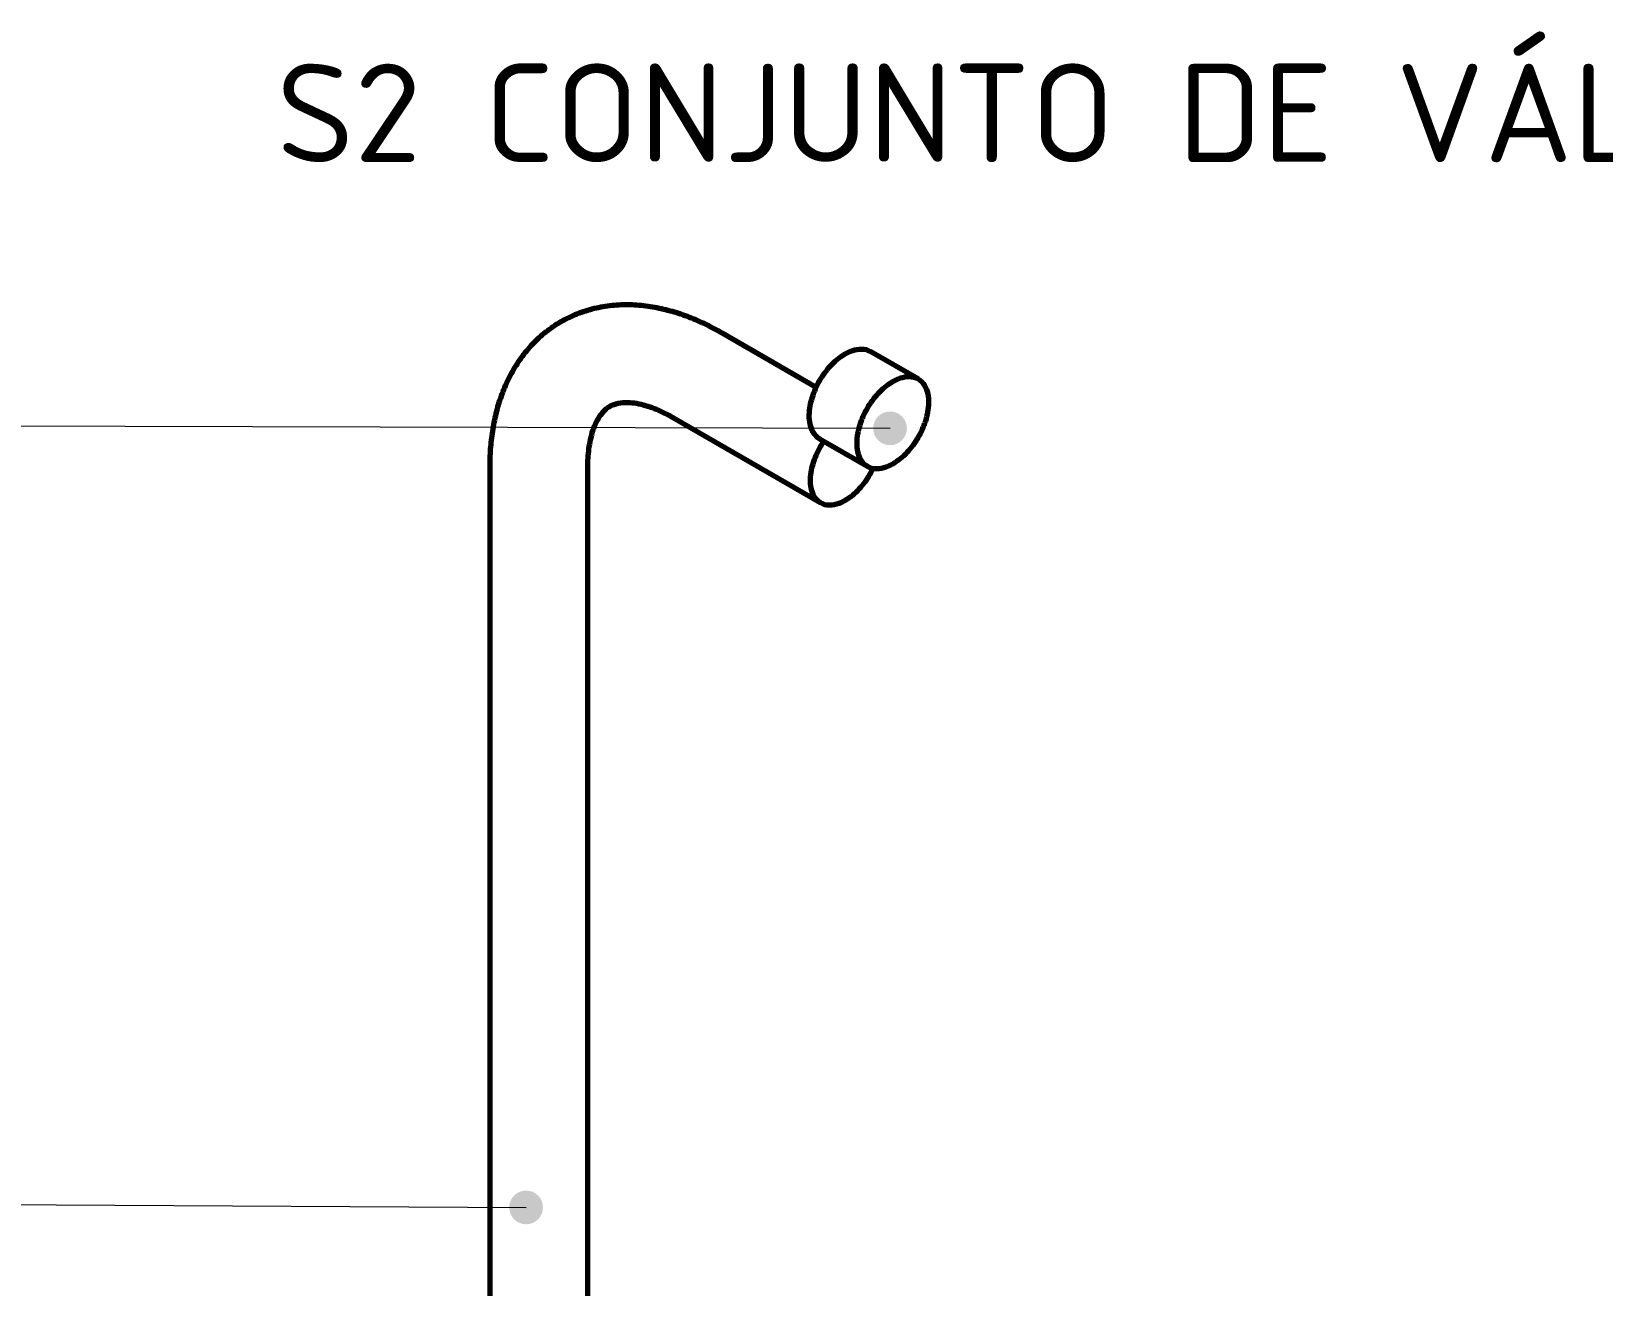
# Model space of a CAD drawing. Header units: millimetres. Extents: x 0 to 594, y 0 to 420.
# Drawn here: x 148.9 to 204.8, y 234.6 to 279.3 of the extents above; entities that cross this region are included whole.
import ezdxf
from ezdxf.enums import TextEntityAlignment as Align

# ---------------------------------------------------------------- set-up
doc = ezdxf.new("R2010")
doc.units = ezdxf.units.MM
for name, color, linetype, lineweight in [('01-VISIBLE', 7, 'CONTINUOUS', 70), ('06-TEXTO', 7, 'CONTINUOUS', 25), ('08-FINA', 5, 'CONTINUOUS', 18)]:
    doc.layers.add(name, color=color, linetype=linetype, lineweight=lineweight)
doc.styles.add('ISO3098', font='isocpeur.ttf')

msp = doc.modelspace()

# ---------------------------------------------------------------- hatches: boundary and pattern name
at = {"layer": '08-FINA'}
h = msp.add_hatch(color=7, dxfattribs=at)
h.dxf.hatch_style = 1
edge = h.paths.add_edge_path()
edge.add_arc((179.454, 265.14), 0.6, 0, 360)
h = msp.add_hatch(color=7, dxfattribs=at)
h.dxf.hatch_style = 1
edge = h.paths.add_edge_path()
edge.add_arc((166.506, 237.421), 0.6, 0, 360)

# ---------------------------------------------------------------- linework, layer by layer
at = {"layer": '01-VISIBLE'}
for p, q in [((176.826, 266.594), (173.477, 268.527)), ((180.451, 266.897), (178.753, 267.877)), ((176.983, 262.485), (171.737, 265.514)), ((178.651, 263.78), (176.953, 264.76)), ((165.21, 263.755), (165.21, 231.025)), ((168.69, 263.755), (168.69, 231.025))]:
    msp.add_line(p, q, dxfattribs=at)
for points in [[(173.477, 268.527), (173.407, 268.567), (173.337, 268.607), (173.266, 268.645), (173.195, 268.683), (173.124, 268.721), (173.053, 268.757), (172.981, 268.794), (172.908, 268.829), (172.836, 268.864), (172.763, 268.898), (172.69, 268.931), (172.616, 268.963), (172.542, 268.995), (172.468, 269.026), (172.394, 269.056), (172.319, 269.086), (172.244, 269.115), (172.168, 269.142), (172.093, 269.169), (172.016, 269.196), (171.94, 269.221), (171.864, 269.245), (171.787, 269.269), (171.71, 269.292), (171.632, 269.313), (171.554, 269.334), (171.476, 269.354), (171.398, 269.373), (171.32, 269.391), (171.241, 269.408), (171.162, 269.424), (171.083, 269.439), (171.004, 269.453), (170.925, 269.465), (170.845, 269.477), (170.766, 269.488), (170.686, 269.497), (170.606, 269.506), (170.526, 269.513), (170.445, 269.519), (170.365, 269.524), (170.285, 269.528), (170.204, 269.53), (170.124, 269.531), (170.044, 269.531), (169.963, 269.53), (169.883, 269.528), (169.802, 269.524), (169.722, 269.519), (169.642, 269.513), (169.562, 269.506), (169.482, 269.497), (169.402, 269.487), (169.323, 269.475), (169.243, 269.463), (169.164, 269.448), (169.085, 269.433), (169.006, 269.416), (168.928, 269.398), (168.85, 269.378), (168.772, 269.358), (168.695, 269.335), (168.618, 269.312), (168.542, 269.287), (168.466, 269.26), (168.39, 269.233), (168.315, 269.204), (168.241, 269.173), (168.167, 269.142), (168.094, 269.109), (168.021, 269.074), (167.949, 269.039), (167.877, 269.002), (167.807, 268.963), (167.737, 268.924), (167.667, 268.883), (167.599, 268.841), (167.531, 268.797), (167.464, 268.753), (167.398, 268.707), (167.333, 268.66), (167.268, 268.612), (167.205, 268.563), (167.142, 268.512), (167.081, 268.461), (167.02, 268.408), (166.96, 268.354), (166.901, 268.299), (166.843, 268.244), (166.786, 268.187), (166.73, 268.129), (166.675, 268.07), (166.622, 268.011), (166.569, 267.95), (166.517, 267.888), (166.466, 267.826), (166.416, 267.763), (166.368, 267.699), (166.32, 267.634), (166.274, 267.568), (166.228, 267.502), (166.184, 267.435), (166.14, 267.367), (166.098, 267.299), (166.057, 267.23), (166.017, 267.16), (165.978, 267.09), (165.94, 267.019), (165.903, 266.947), (165.867, 266.876), (165.832, 266.803), (165.798, 266.73), (165.766, 266.657), (165.734, 266.583), (165.703, 266.508), (165.674, 266.434), (165.645, 266.358), (165.617, 266.283), (165.591, 266.207), (165.565, 266.131), (165.541, 266.054), (165.517, 265.977), (165.494, 265.9), (165.472, 265.823), (165.452, 265.745), (165.432, 265.667), (165.413, 265.589), (165.395, 265.511), (165.378, 265.432), (165.361, 265.353), (165.346, 265.274), (165.332, 265.195), (165.318, 265.116), (165.305, 265.037), (165.293, 264.957), (165.282, 264.877), (165.272, 264.798), (165.263, 264.718), (165.254, 264.638), (165.246, 264.558), (165.239, 264.478), (165.233, 264.397), (165.227, 264.317), (165.223, 264.237), (165.219, 264.157), (165.216, 264.076), (165.213, 263.996), (165.211, 263.915), (165.21, 263.835), (165.21, 263.755)], [(176.953, 264.76), (176.886, 264.805), (176.825, 264.858), (176.772, 264.919), (176.726, 264.986), (176.687, 265.057), (176.655, 265.131), (176.63, 265.208), (176.61, 265.287), (176.596, 265.367), (176.586, 265.447), (176.582, 265.528), (176.581, 265.609), (176.584, 265.69), (176.59, 265.771), (176.6, 265.852), (176.613, 265.932), (176.629, 266.011), (176.647, 266.09), (176.668, 266.169), (176.691, 266.246), (176.717, 266.323), (176.744, 266.399), (176.774, 266.475), (176.806, 266.549), (176.84, 266.623), (176.876, 266.696), (176.914, 266.767), (176.953, 266.838), (176.995, 266.908), (177.038, 266.976), (177.083, 267.044), (177.13, 267.11), (177.179, 267.175), (177.229, 267.238), (177.281, 267.301), (177.335, 267.361), (177.39, 267.42), (177.448, 267.477), (177.507, 267.533), (177.568, 267.586), (177.631, 267.637), (177.696, 267.686), (177.763, 267.732), (177.831, 267.775), (177.902, 267.815), (177.974, 267.851), (178.049, 267.883), (178.125, 267.911), (178.203, 267.933), (178.282, 267.95), (178.363, 267.959), (178.444, 267.961), (178.524, 267.955), (178.604, 267.939), (178.681, 267.913), (178.753, 267.877)], [(178.651, 263.78), (178.583, 263.825), (178.522, 263.879), (178.469, 263.939), (178.423, 264.006), (178.384, 264.077), (178.352, 264.152), (178.327, 264.229), (178.307, 264.307), (178.293, 264.387), (178.283, 264.468), (178.279, 264.548), (178.278, 264.63), (178.281, 264.711), (178.288, 264.791), (178.297, 264.872), (178.31, 264.952), (178.326, 265.031), (178.344, 265.11), (178.365, 265.189), (178.388, 265.266), (178.414, 265.343), (178.441, 265.42), (178.471, 265.495), (178.503, 265.569), (178.537, 265.643), (178.573, 265.716), (178.611, 265.788), (178.651, 265.858), (178.692, 265.928), (178.735, 265.996), (178.78, 266.064), (178.827, 266.13), (178.876, 266.195), (178.926, 266.259), (178.978, 266.321), (179.032, 266.381), (179.087, 266.44), (179.145, 266.498), (179.204, 266.553), (179.265, 266.606), (179.328, 266.657), (179.393, 266.706), (179.46, 266.752), (179.528, 266.795), (179.599, 266.835), (179.671, 266.871), (179.746, 266.904), (179.822, 266.931), (179.9, 266.954), (179.979, 266.97), (180.06, 266.98), (180.141, 266.982), (180.222, 266.975), (180.301, 266.959), (180.378, 266.933), (180.451, 266.897)], [(180.451, 266.897), (180.518, 266.852), (180.579, 266.798), (180.633, 266.736), (180.679, 266.669), (180.718, 266.597), (180.75, 266.522), (180.776, 266.445), (180.795, 266.365), (180.809, 266.285), (180.818, 266.204), (180.823, 266.122), (180.823, 266.041), (180.82, 265.959), (180.813, 265.878), (180.802, 265.797), (180.789, 265.716), (180.773, 265.636), (180.754, 265.557), (180.733, 265.478), (180.709, 265.4), (180.683, 265.322), (180.655, 265.246), (180.624, 265.17), (180.592, 265.095), (180.557, 265.021), (180.521, 264.948), (180.483, 264.876), (180.442, 264.805), (180.4, 264.735), (180.356, 264.666), (180.31, 264.598), (180.263, 264.532), (180.214, 264.467), (180.162, 264.403), (180.11, 264.341), (180.055, 264.28), (179.998, 264.221), (179.94, 264.164), (179.88, 264.109), (179.818, 264.056), (179.754, 264.005), (179.688, 263.957), (179.62, 263.911), (179.551, 263.869)], [(169.477, 265.91), (169.407, 265.866), (169.342, 265.816), (169.281, 265.76), (169.224, 265.701), (169.172, 265.637), (169.123, 265.571), (169.078, 265.502), (169.037, 265.431), (168.999, 265.358), (168.963, 265.283), (168.931, 265.208), (168.901, 265.131), (168.874, 265.053), (168.849, 264.975), (168.827, 264.896), (168.806, 264.816), (168.787, 264.736), (168.771, 264.655), (168.756, 264.574), (168.742, 264.493), (168.731, 264.411), (168.721, 264.33), (168.712, 264.248), (168.705, 264.166), (168.7, 264.084), (168.695, 264.002), (168.692, 263.919), (168.69, 263.837), (168.69, 263.755)], [(171.737, 265.514), (171.665, 265.554), (171.593, 265.594), (171.52, 265.632), (171.447, 265.67), (171.373, 265.706), (171.298, 265.741), (171.223, 265.774), (171.147, 265.807), (171.071, 265.837), (170.994, 265.867), (170.916, 265.894), (170.838, 265.92), (170.759, 265.944), (170.68, 265.966), (170.6, 265.986), (170.52, 266.003), (170.439, 266.019), (170.358, 266.031), (170.276, 266.041), (170.194, 266.048), (170.112, 266.051), (170.029, 266.051), (169.947, 266.047), (169.865, 266.038), (169.784, 266.024), (169.704, 266.005), (169.626, 265.979), (169.55, 265.948), (169.477, 265.91)], [(176.983, 262.485), (176.917, 262.529), (176.857, 262.583), (176.804, 262.643), (176.759, 262.71), (176.722, 262.781), (176.691, 262.855), (176.667, 262.932), (176.648, 263.01), (176.635, 263.089), (176.627, 263.169), (176.623, 263.249), (176.624, 263.329), (176.628, 263.41), (176.636, 263.49), (176.646, 263.569), (176.66, 263.648), (176.677, 263.727), (176.696, 263.805), (176.718, 263.882), (176.742, 263.959), (176.768, 264.035), (176.797, 264.11), (176.828, 264.184), (176.861, 264.257), (176.895, 264.33), (176.932, 264.401), (176.971, 264.472), (177.011, 264.541), (177.054, 264.609), (177.098, 264.676)], [(179.551, 263.869), (179.475, 263.828), (179.397, 263.791), (179.317, 263.759), (179.235, 263.733), (179.151, 263.713), (179.066, 263.7), (178.98, 263.695), (178.894, 263.7), (178.81, 263.716), (178.728, 263.742), (178.651, 263.78)], [(178.839, 263.709), (178.803, 263.637), (178.766, 263.566), (178.727, 263.496), (178.686, 263.426), (178.643, 263.358), (178.599, 263.291), (178.552, 263.226), (178.504, 263.161), (178.454, 263.098), (178.402, 263.037), (178.349, 262.977), (178.294, 262.919), (178.236, 262.862), (178.177, 262.808), (178.116, 262.755), (178.054, 262.705), (177.989, 262.657), (177.922, 262.613), (177.853, 262.571)], [(177.853, 262.571), (177.78, 262.531), (177.705, 262.495), (177.628, 262.465), (177.549, 262.439), (177.468, 262.42), (177.385, 262.407), (177.302, 262.403), (177.219, 262.408), (177.137, 262.423), (177.058, 262.448), (176.983, 262.485)]]:
    msp.add_lwpolyline(points, dxfattribs=at)
at = {"layer": '08-FINA'}
for p, q in [((51.5, 265.517), (179.454, 265.14)), ((51.5, 238.04), (166.506, 237.421))]:
    msp.add_line(p, q, dxfattribs=at)

# ---------------------------------------------------------------- texts
at = {"layer": '06-TEXTO', "style": 'ISO3098'}
msp.add_text('S2 CONJUNTO DE VÁLVULA', height=3.5, dxfattribs=at).set_placement((187.864, 276.362), align=Align.MIDDLE_CENTER)

doc.saveas('drawing.dxf')
